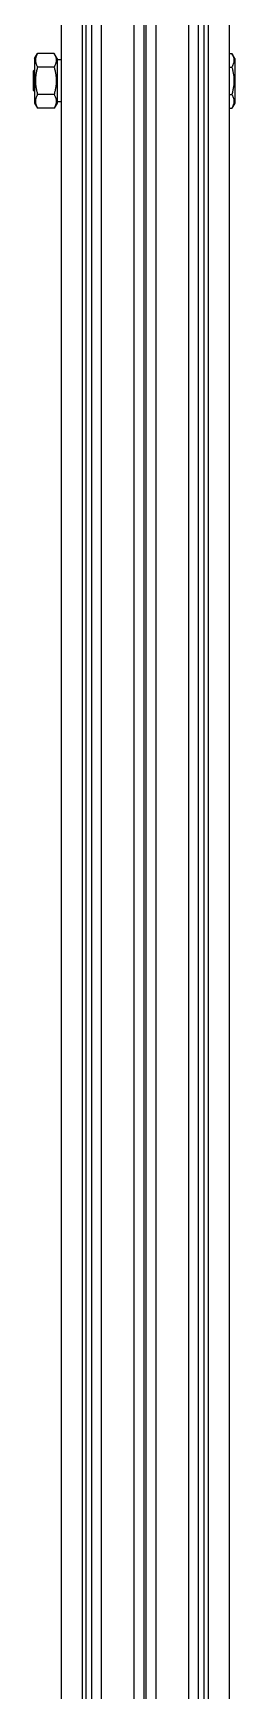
# Model space of a CAD drawing. Header units: millimetres. Extents: x -383313 to -161684, y -117025 to 99224.
# Drawn here: x -348129 to -348057, y -5335 to -4741 of the extents above; entities that cross this region are included whole.
import ezdxf

# ---------------------------------------------------------------- set-up
doc = ezdxf.new("R2010")
doc.units = ezdxf.units.MM
doc.header["$MEASUREMENT"] = 0
doc.layers.add('PV-3401', color=7, linetype='Continuous')

# ---------------------------------------------------------------- blocks, each defined once
blk = doc.blocks.new('*U200')
at = {"layer": 'PV-3401'}
for p, q in [((-31.6, 5359.65), (-33.42, 5358.6)), ((-31.6, 5359.65), (-15.6, 5359.65)), ((-15.6, 5359.65), (-13.79, 5358.6)), ((-1658.6, 5357.65), (1031.4, 5357.65)), ((-33.42, 5357.65), (-33.42, 5358.6)), ((-28.51, 5357.65), (-28.51, 5358.6)), ((-18.7, 5357.65), (-18.7, 5358.6)), ((-13.79, 5357.65), (-13.79, 5358.6)), ((-1658.6, 5350.15), (1146.4, 5350.15)), ((1146.4, 5348.7), (-1658.6, 5348.7)), ((1146.4, 5346.69), (-1658.6, 5346.69)), ((1146.4, 5343.19), (-1658.6, 5343.19)), ((1146.4, 5331.51), (-1658.6, 5331.51)), ((1146.4, 5328.01), (-1658.6, 5328.01)), ((1146.4, 5327.23), (-1658.6, 5327.23)), ((1146.4, 5323.73), (-1658.6, 5323.73)), ((1146.4, 5312.05), (-1658.6, 5312.05)), ((1146.4, 5308.55), (-1658.6, 5308.55)), ((1146.4, 5306.54), (-1658.6, 5306.54)), ((-1658.6, 5305.15), (1146.4, 5305.15)), ((-1658.6, 5297.65), (1031.4, 5297.65)), ((-31.6, 5296.15), (-33.42, 5295.1)), ((-33.42, 5295.1), (-33.42, 5289.2)), ((-31.6, 5296.15), (-15.6, 5296.15)), ((-31.1, 5297.65), (-31.1, 5296.15)), ((-28.51, 5295.1), (-28.51, 5289.2)), ((-18.7, 5295.1), (-18.7, 5289.2)), ((-16.1, 5297.65), (-16.1, 5296.15)), ((-15.6, 5296.15), (-13.79, 5295.1)), ((-13.79, 5295.1), (-13.79, 5289.2)), ((-31.6, 5288.15), (-33.42, 5289.2)), ((-15.6, 5288.15), (-13.79, 5289.2)), ((-31.6, 5288.15), (-15.6, 5288.15)), ((-27, 5287.65), (-27.5, 5288.15)), ((-27, 5287.65), (-20.2, 5287.65)), ((-20.2, 5287.65), (-19.7, 5288.15))]:
    blk.add_line(p, q, dxfattribs=at)
for points in [[(-33.42, 5358.6), (-30.96, 5360.02), (-28.51, 5358.6)], [(-28.51, 5358.6), (-23.6, 5360.02), (-18.7, 5358.6)], [(-18.7, 5358.6), (-16.24, 5360.02), (-13.79, 5358.6)], [(-33.42, 5295.1), (-30.96, 5296.52), (-28.51, 5295.1)], [(-28.51, 5295.1), (-23.6, 5296.52), (-18.7, 5295.1)], [(-18.7, 5295.1), (-16.24, 5296.52), (-13.79, 5295.1)], [(-33.42, 5289.2), (-30.96, 5287.78), (-28.51, 5289.2)], [(-28.51, 5289.2), (-23.6, 5287.78), (-18.7, 5289.2)], [(-18.7, 5289.2), (-16.24, 5287.78), (-13.79, 5289.2)]]:
    blk.add_rational_spline(points, [1.22364575665, 1.41294441399, 1.22364575665], degree=2, dxfattribs=at)

msp = doc.modelspace()

# ---------------------------------------------------------------- block references
at = {"layer": 'PV-3401', "rotation": 270}
msp.add_blockref('*U200', (-353416.7874, -4782.09965), dxfattribs=at)

doc.saveas('drawing.dxf')
